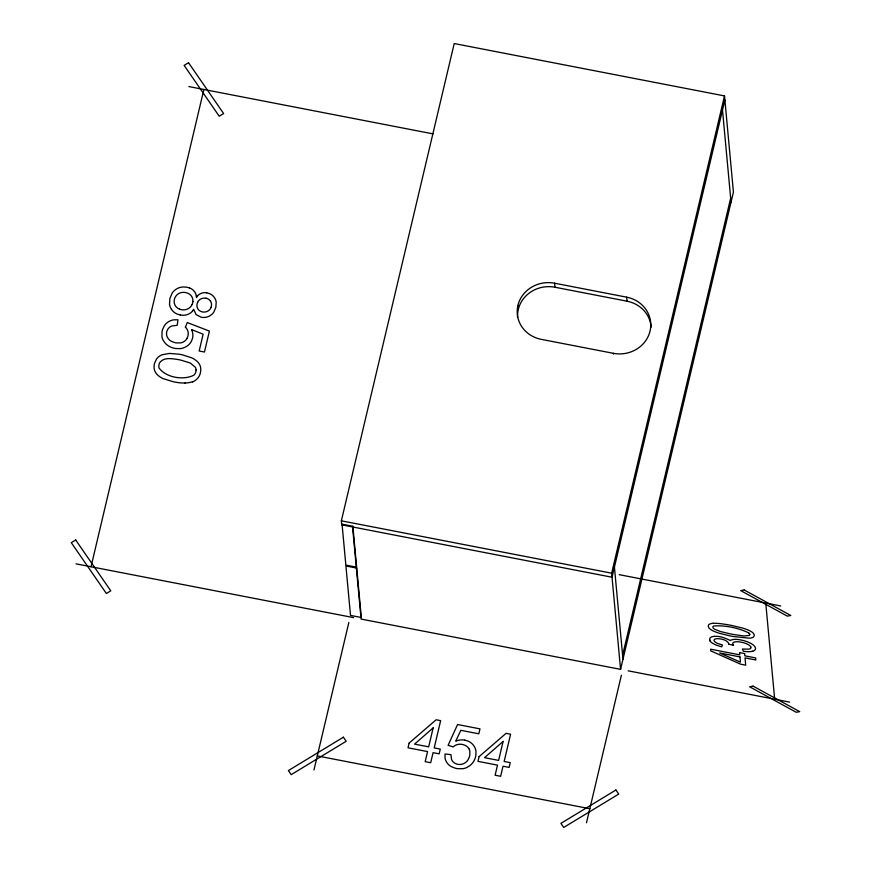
<?xml version="1.0" encoding="UTF-8"?>
<svg xmlns="http://www.w3.org/2000/svg" width="871" height="871" viewBox="0 0 871 871"><rect width="100%" height="100%" fill="white"/><g stroke="black" fill="none" stroke-linecap="round" stroke-linejoin="round"><path stroke-width="1.31" d="M196.04 370.001L195.997 370.861A8.59 7.991 -5.3 0 1 195.725 372.178L195.572 372.603A7.218 6.718 -5.3 0 1 193.819 375.205C183.498 380.518 166.1 377.666 159.132 368.106A7.012 6.533 -5.3 0 1 158.827 365.537L159.241 363.795A7.033 6.543 -5.3 0 1 160.667 361.552C164.902 357.382 171.445 358.623 176.726 359.331A87.046 81.047 -5.3 0 1 180.754 360.082L190.281 363.011L195.311 367.224A6.914 6.435 -5.3 0 1 196.04 370.001M192.916 301.42L192.785 302.313A11.911 11.094 -5.3 0 1 192.437 303.663L192.099 304.523M728.657 644.137L733.524 645.346A17.17 5.977 13.3 0 1 732.729 643.767A11.051 3.843 13.3 0 1 732.783 643.44L732.859 643.125A8.59 2.994 13.3 0 1 739.403 641.894L740.753 642.112A11.639 4.05 13.3 0 1 742.201 642.395L742.68 642.515A9.276 3.234 13.3 0 1 747.666 644.3A10.289 3.582 13.3 0 1 748.668 644.867A9.135 3.179 13.3 0 1 750.802 646.924M749.691 634.665L749.626 633.968M91.03 566.749L203.879 89.473M724.879 99.947L612.03 577.223L341.748 524.854L341.367 520.825L454.216 43.55L724.509 95.919L733.426 192.077L620.577 669.353L361.106 619.074L352.559 526.944M313.974 769.953L348.857 622.427M620.577 669.353L611.66 573.194L724.509 95.919M622.602 655.221L730.66 198.163M586.499 822.757L621.382 675.232M211.109 307.169L211.218 306.821A9.603 8.95 -5.3 0 0 211.446 305.732A7.534 7.012 -5.3 0 0 210.488 301.137M185.414 327.267L187.243 322.542L209.399 331.1L204.456 352.026L199.176 351.002L203.139 334.214L191.576 329.597L192.012 330.675A14.894 13.86 -5.3 0 1 192.578 338.1L191.642 340.692A13.511 12.575 -5.3 0 1 187.984 345.395L187.428 345.82A15.406 14.339 -5.3 0 1 185.61 346.963A13.794 12.836 -5.3 0 1 180.188 348.64L175.637 348.498A20.599 19.173 -5.3 0 1 173.351 348.019L171.935 347.583A16.505 15.362 -5.3 0 1 165.055 342.989L163.193 340.311A13.762 12.804 -5.3 0 1 161.941 336.642L162.028 331.742A21.078 19.619 -5.3 0 1 162.594 329.478L164.303 325.83A13.403 12.477 -5.3 0 1 167.341 322.542A13.261 12.346 -5.3 0 1 173.83 319.831L177.967 319.788L177.183 325.308L171.968 325.95A8.068 7.512 -5.3 0 0 170.139 326.865A8.579 7.981 -5.3 0 0 166.851 331.372A10.398 9.69 -5.3 0 0 166.59 332.678A8.95 8.329 -5.3 0 0 167.482 337.447M197.641 302.346L197.379 303.032A10.3 9.592 -5.3 0 0 197.086 304.153L197.031 304.512A7.306 6.805 -5.3 0 0 197.989 309.085A7.088 6.598 -5.3 0 0 202.497 311.96A7.404 6.892 -5.3 0 0 211.185 307.191M186.917 338.492L187.69 336.739A12.891 12.009 -5.3 0 0 187.973 335.771A10.027 9.331 -5.3 0 0 187.929 331.307A9.766 9.091 -5.3 0 0 185.436 327.246M192.447 310.958L193.656 309.281L196.127 314.638L201.212 317.229A12.978 12.085 -5.3 0 0 202.431 317.414L203.03 317.458A11.116 10.343 -5.3 0 0 208.191 316.619L209.28 316.108A13.239 12.325 -5.3 0 0 210.858 315.139A12.118 11.29 -5.3 0 0 213.831 312.09L215.866 307.289L216.193 302.183A11.9 11.073 -5.3 0 0 214.604 297.849A12.749 11.867 -5.3 0 0 213.918 296.913L213.547 296.478A10.953 10.202 -5.3 0 0 209.432 293.603L208.311 293.233A13.305 12.39 -5.3 0 0 206.71 292.874M197.499 296.118L196.443 297.49L196.302 296.009M714.688 636.396C720.197 635.732 726.403 638.693 730.464 640.523A10.713 3.734 13.3 0 1 738.314 639.554L739.827 639.793A16.625 5.792 13.3 0 1 741.624 640.131L743.736 640.631A13.25 4.616 13.3 0 1 748.81 642.406L749.953 642.95A16.103 5.607 13.3 0 1 751.553 643.821A14.763 5.139 13.3 0 1 754.776 646.543L755.397 647.752A20.414 7.11 13.3 0 1 755.527 648.634L755.157 649.82A13.729 4.78 13.3 0 1 746.589 651.628L743.322 651.236L742.397 649.037L749.06 649.145A8.449 2.94 13.3 0 0 750.944 647.621A10.909 3.8 13.3 0 0 750.856 647.099L750.791 646.924M185.022 383.055L180.221 382.87A68.276 63.572 -5.3 0 1 173.187 381.727L162.91 378.547A23.06 21.47 -5.3 0 1 160.645 377.306L158.707 375.945A14.709 13.696 -5.3 0 1 155.256 371.95A11.759 10.942 -5.3 0 1 154.058 367.083L154.211 364.905A17.986 16.745 -5.3 0 1 154.635 363.022L156.475 359.113A11.9 11.073 -5.3 0 1 159.447 356.206L160.057 355.814A13.457 12.532 -5.3 0 1 162.213 354.747L169.486 353.419L179.088 354.214A73.795 68.711 -5.3 0 1 182.594 354.9L191.958 357.916A22.951 21.372 -5.3 0 1 194.222 359.157L196.585 360.899A14.415 13.424 -5.3 0 1 199.579 364.535A11.78 10.964 -5.3 0 1 200.787 369.38L200.635 371.547A13.501 12.575 -5.3 0 1 192.469 382.031M206.057 298.263L204.881 298.111A7.142 6.641 -5.3 0 0 197.608 302.335M188.865 86.567L433.072 133.884M554.598 283.206L626.674 297.174A30.779 28.656 -5.3 0 1 650.06 331.067A30.779 28.656 -5.3 0 1 613.391 353.321L541.316 339.363A30.779 28.656 -5.3 0 1 517.918 305.46A30.779 28.656 -5.3 0 1 554.598 283.206L554.969 287.234A30.779 28.656 -5.3 0 0 517.624 317.436M554.969 287.234L627.044 301.203A30.779 28.656 -5.3 0 1 651.105 327.148M341.367 520.825L611.66 573.194M619.172 574.653L780.764 605.966M76.017 563.842L353.593 617.626M628.089 670.812L789.692 702.124M317.294 755.919L589.819 808.724M464.864 740.176L467.64 740.96A13.511 12.575 -5.3 0 1 472.637 744.313L473.084 744.825A15.406 14.339 -5.3 0 1 474.292 746.501A13.794 12.836 -5.3 0 1 476.012 751.542L475.806 755.778A20.599 19.173 -5.3 0 1 475.261 757.912L474.771 759.24A16.505 15.362 -5.3 0 1 469.763 765.718L466.856 767.482A13.762 12.804 -5.3 0 1 462.904 768.701L457.645 768.679A21.078 19.619 -5.3 0 1 455.228 768.178L451.33 766.643A13.403 12.477 -5.3 0 1 447.846 763.856A13.261 12.346 -5.3 0 1 445.027 757.846L445.027 753.981L450.938 754.645L451.57 759.49A8.068 7.512 -5.3 0 0 452.528 761.189A8.579 7.981 -5.3 0 0 457.308 764.194A10.398 9.69 -5.3 0 0 458.712 764.422A8.95 8.329 -5.3 0 0 463.84 763.529L464.276 763.29A10.833 10.082 -5.3 0 0 465.147 762.767A10.212 9.505 -5.3 0 0 467.988 759.904L469.36 756.964A17.202 16.026 -5.3 0 0 469.785 755.299L469.872 751.303A8.993 8.372 -5.3 0 0 468.914 748.744M180.232 314.964L177.521 314.191A12.956 12.063 -5.3 0 1 172.665 310.871L172.229 310.359A14.916 13.892 -5.3 0 1 171.435 309.27M179.578 309.161L180.939 309.575A11.791 10.975 -5.3 0 0 182.409 309.826L183.367 309.891A9.113 8.481 -5.3 0 0 192.088 304.512M189.497 287.974L188.005 287.506A16.974 15.798 -5.3 0 0 186.209 287.147L183.356 286.962A13.043 12.15 -5.3 0 0 178.054 288.181L177.423 288.486A14.774 13.762 -5.3 0 0 175.604 289.575A13.773 12.815 -5.3 0 0 172.197 293.026L169.878 298.459L169.529 304.284A13.773 12.825 -5.3 0 0 171.424 309.27M748.679 632.847C738.118 627.828 725.532 625.226 713.893 625.966A7.218 2.515 13.3 0 0 712.892 626.87L712.87 627.044A8.59 2.994 13.3 0 0 712.957 627.566L713.131 627.926A6.914 2.406 13.3 0 0 714.547 629.189L720.437 631.54L730.246 633.848A87.046 30.311 13.3 0 0 734.253 634.611L744.008 635.982L748.918 635.46A7.033 2.45 13.3 0 0 748.679 632.901M710.083 641.012L709.615 640.033M167.493 337.447L167.722 337.85A10.833 10.082 -5.3 0 0 168.277 338.656A10.212 9.505 -5.3 0 0 171.315 341.269L174.44 342.51A17.202 16.026 -5.3 0 0 176.236 342.88L180.526 342.902A8.993 8.372 -5.3 0 0 183.28 341.976A9.015 8.394 -5.3 0 0 186.927 338.503M722.495 110.051L731.041 202.181M765.751 603.059L774.678 699.206M626.674 297.174L627.044 301.203M613.391 353.321L613.467 354.083M614.425 567.119L622.972 659.249M517.918 305.46L518.299 309.488M197.358 296.009A9.799 9.124 -5.3 0 1 206.732 292.754M189.53 287.909A11.181 10.419 -5.3 0 1 196.389 295.998M192.633 311.099A12.194 11.356 -5.3 0 1 180.221 314.997M468.914 748.744A9.015 8.394 -5.3 0 0 465.223 745.38L463.35 744.694A12.891 12.009 -5.3 0 0 462.316 744.455A10.027 9.331 -5.3 0 0 457.525 744.542A9.766 9.091 -5.3 0 0 453.127 746.915L448.108 745.304L457.58 724.53L479.965 728.864L478.8 733.807L460.835 730.323L455.74 741.167L456.905 740.742A14.894 13.86 -5.3 0 1 464.874 740.121M728.668 643.865A11.867 4.137 13.3 0 0 726.643 641.132L726.098 640.795A5.955 2.069 13.3 0 0 723.834 639.76L721.765 639.183A9.712 3.386 13.3 0 0 720.459 638.911L720.099 638.857A7.131 2.482 13.3 0 0 714.089 639.945L714.068 640.076A10.321 3.593 13.3 0 0 714.078 640.523L714.122 640.664A7.687 2.678 13.3 0 0 717.748 643.495L722.451 644.965L721.656 646.837L716.67 645.259A12.88 4.486 13.3 0 1 710.061 641.012M709.952 640.076A13.903 4.845 13.3 0 1 714.503 636.276M752.729 651.247A14.48 5.041 13.3 0 1 751.891 651.432M192.36 381.792A23.561 21.938 -5.3 0 1 185.022 383M206.068 298.209A6.99 6.511 -5.3 0 1 210.455 301.148M179.568 309.194A8.884 8.274 -5.3 0 1 174.156 301.203L174.233 300.31A11.791 10.975 -5.3 0 1 174.407 299.395A10.093 9.396 -5.3 0 1 176.671 295.182A8.253 7.687 -5.3 0 1 180.83 292.721A10.365 9.657 -5.3 0 1 185.665 292.558A11.171 10.408 -5.3 0 1 186.59 292.798L187.047 292.928A8.96 8.34 -5.3 0 1 192.937 301.42M713.382 623.211A13.501 4.703 13.3 0 0 708.417 626.772L708.787 627.664A11.78 4.105 13.3 0 0 711.204 629.853A14.981 5.215 13.3 0 0 716.038 632.128L717.693 632.738A22.951 7.991 13.3 0 0 720.175 633.511L729.854 635.841A73.795 25.695 13.3 0 0 733.36 636.527L749.234 638.171A13.457 4.682 13.3 0 0 751.009 637.964L751.488 637.866A11.9 4.137 13.3 0 0 753.546 636.962L754.275 635.503A17.986 6.26 13.3 0 0 754.177 634.752L753.611 633.62A11.606 4.039 13.3 0 0 751.335 631.649A15.003 5.226 13.3 0 0 746.491 629.374L744.825 628.775A23.06 8.035 13.3 0 0 742.353 627.991L731.76 625.487A73.404 25.564 13.3 0 0 726.153 624.453L720.186 623.614A23.561 8.209 13.3 0 0 713.545 623.331M409.141 743.061L408.02 747.797L427.552 751.586L425.168 761.657L430.688 762.735L433.072 752.653L439.158 753.829L440.28 749.093L434.194 747.917L440.639 720.644L436.131 719.773L409.141 743.061M433.159 727.873L428.663 746.85L414.574 744.117L433.159 727.873M479.094 756.616L477.972 761.352L497.504 765.141L495.12 775.212L500.651 776.29L503.024 766.208L509.11 767.384L510.232 762.648L504.146 761.472L510.591 734.199L506.084 733.328L479.094 756.616M503.111 741.428L498.626 760.405L484.526 757.672L503.111 741.428M188.528 62.712L184.129 65.39L219.22 116.224L223.618 113.557L188.528 62.712M75.69 539.987L71.28 542.666L106.382 593.499L110.78 590.832L75.69 539.987M343.392 737.193L288.388 770.574L291.197 774.646L346.201 741.265L343.392 737.193M615.917 789.997L560.913 823.378L563.722 827.45L618.726 794.069L615.917 789.997M744.193 589.983L740.709 590.625L787.319 616.124L790.792 615.481L744.193 589.983M753.11 686.141L749.626 686.784L796.236 712.282L799.72 711.64L753.11 686.141M352.864 526.269L342.053 524.179L345.852 565.094L356.664 567.195L352.864 526.269M356.74 568.088L345.929 565.987L350.512 615.416L361.323 617.506L356.74 568.088M744.629 653.566L739.555 652.586L739.773 654.85L710.594 649.189L710.758 650.877L740.633 664.181L745.707 665.161L745.032 657.888L755.81 659.978L755.614 657.921L744.836 655.83L744.629 653.566M739.958 656.908L719.664 652.967L740.448 662.156L739.958 656.908"/></g></svg>
